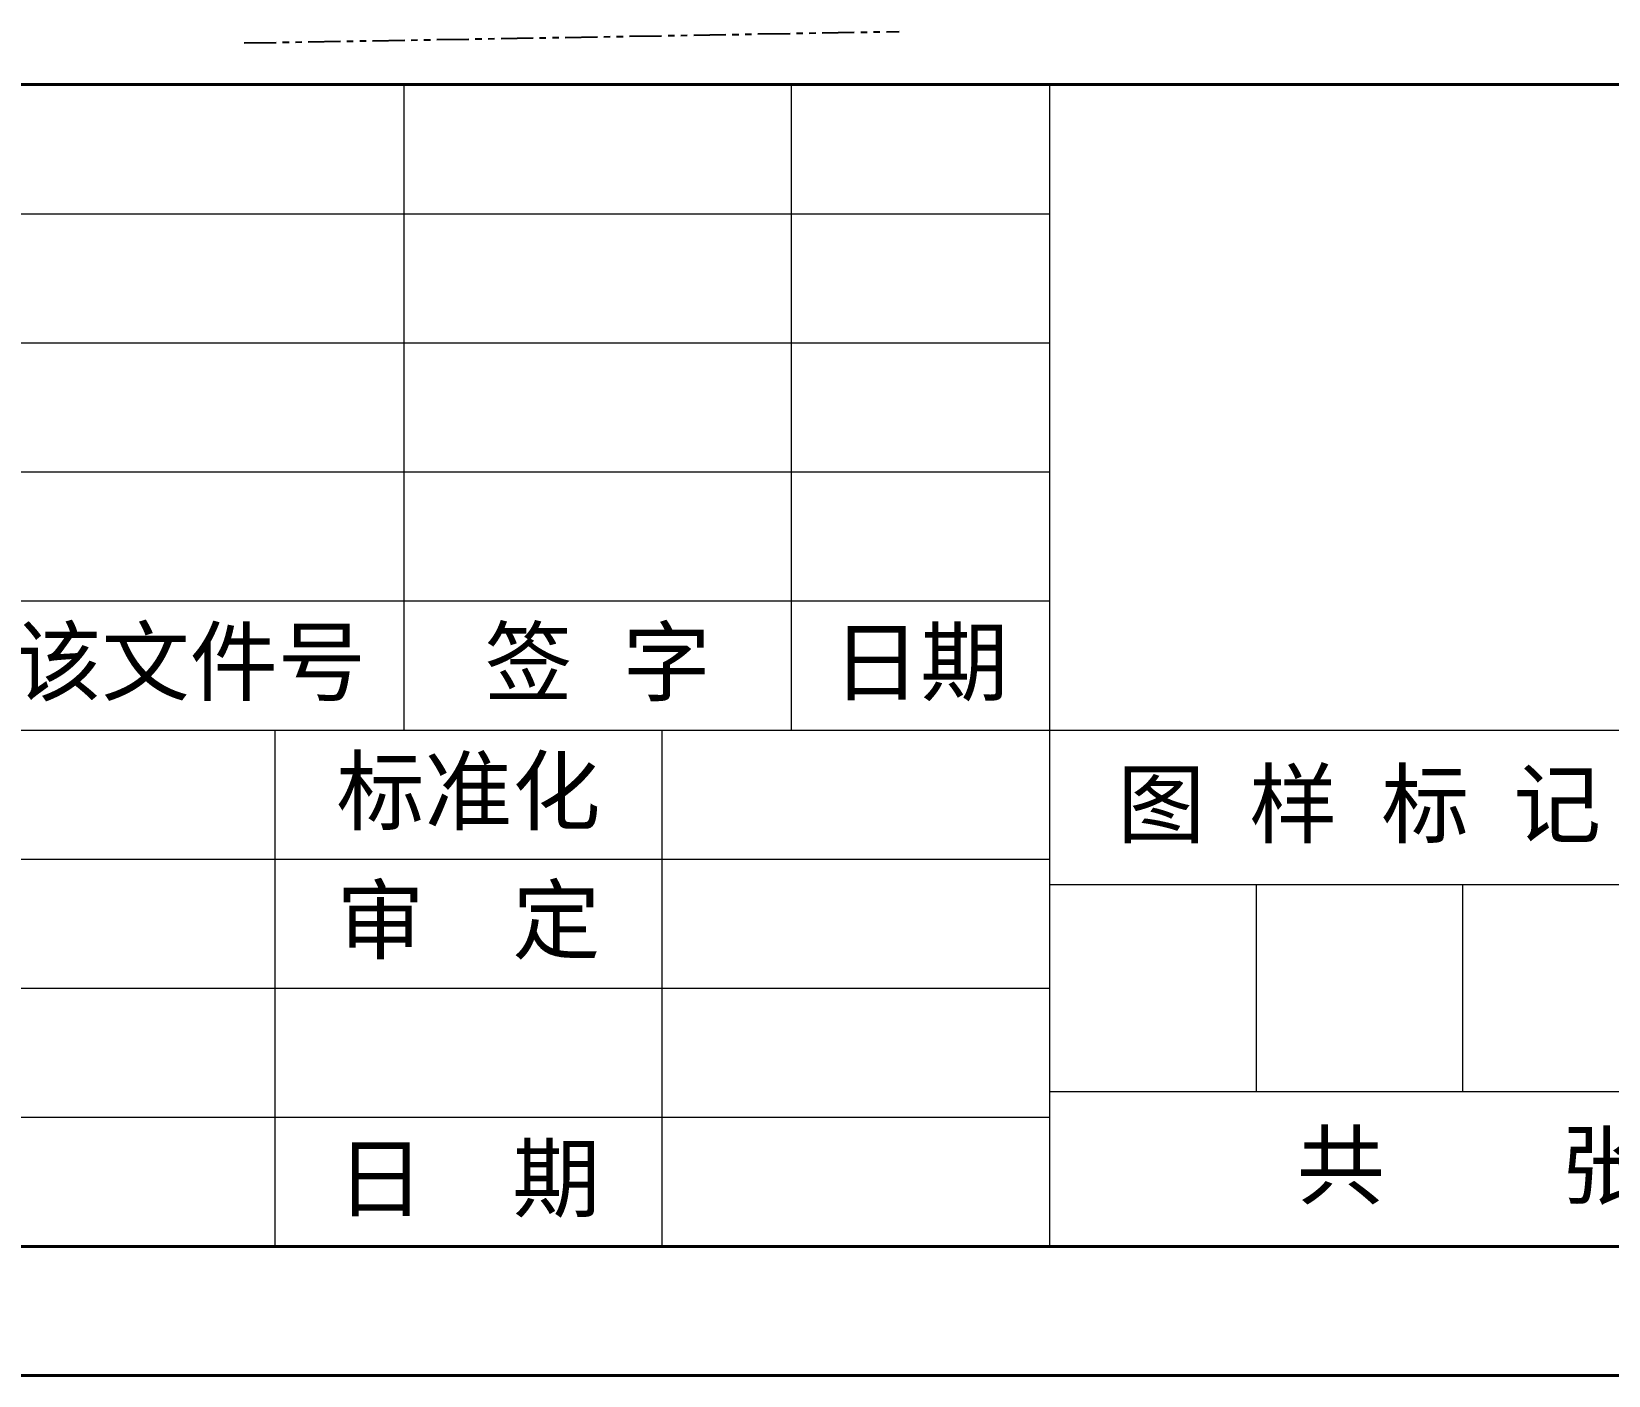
# Model space of a CAD drawing. Header units: millimetres. Extents: x 2085 to 4229, y 754 to 2271.
# Drawn here: x 3389.6 to 3701.4, y 754.5 to 1020.2 of the extents above; entities that cross this region are included whole.
import ezdxf

# ---------------------------------------------------------------- set-up
doc = ezdxf.new("R2010")
doc.units = ezdxf.units.MM
doc.linetypes.add('PHANTOM', pattern=[12.7, 6.35, -1.27, 1.27, -1.27, 1.27, -1.27])
for name, color, linetype, lineweight in [('AM_BOR', 7, 'Continuous', 50), ('文字', 7, 'Continuous', 13), ('粗实线', 7, 'Continuous', 40), ('细实线', 3, 'Continuous', 13)]:
    doc.layers.add(name, color=color, linetype=linetype, lineweight=lineweight)
doc.styles.get("Standard").update_dxf_attribs({"font": 'arial.ttf'})

# ---------------------------------------------------------------- blocks, each defined once
blk = doc.blocks.new('rA3')
at = {"layer": '粗实线'}
for p, q in [((748.384, 174.26), (568.384, 174.26)), ((358.384, 129.26), (748.384, 129.26)), ((333.384, 124.26), (753.384, 124.26))]:
    blk.add_line(p, q, dxfattribs=at)
at = {"layer": '细实线'}
for p, q in [((603.384, 174.26), (603.384, 149.26)), ((618.384, 174.26), (618.384, 149.26)), ((628.384, 174.26), (628.384, 129.26)), ((568.384, 169.26), (628.384, 169.26)), ((628.384, 169.26), (628.384, 129.26)), ((568.384, 164.26), (628.384, 164.26)), ((568.384, 159.26), (628.384, 159.26)), ((568.384, 154.26), (628.384, 154.26)), ((568.384, 149.26), (688.384, 149.26)), ((598.384, 149.26), (598.384, 129.26)), ((613.384, 129.26), (613.384, 149.26)), ((568.384, 144.26), (628.384, 144.26)), ((688.384, 143.26), (628.384, 143.26)), ((636.384, 143.26), (636.384, 135.26)), ((644.384, 143.26), (644.384, 135.26)), ((568.246, 139.26), (628.384, 139.26)), ((628.384, 135.26), (688.384, 135.26)), ((568.384, 134.26), (628.384, 134.26))]:
    blk.add_line(p, q, dxfattribs=at)
at = {"layer": '文字', "char_height": 2.5, "width": 72, "attachment_point": 5}
for s, insert in [('{\\fSimSun|b0|i0|c134|p2;更该文件号}', (593.384, 151.76)), ('{\\fSimSun|b0|i0|c134|p54;签}  {\\fSimSun|b0|i0|c134|p54;字}', (610.884, 151.76)), ('{\\fSimSun|b0|i0|c134|p54;日期}', (623.384, 151.76)), ('{\\fSimSun|b0|i0|c134|p2;标准化}', (605.884, 146.76)), ('{\\fSimSun|b0|i0|c134|p2;图 样 标 记}', (640.383, 146.26)), ('{\\fSimSun|b0|i0|c134|p2;审  定}', (605.884, 141.76)), ('{\\fSimSun|b0|i0|c134|p2;共    张        第    张}', (658.384, 132.26)), ('{\\fSimSun|b0|i0|c134|p2;日  期}', (605.884, 131.76))]:
    blk.add_mtext(s, dxfattribs=dict(at, insert=insert))

msp = doc.modelspace()

# ---------------------------------------------------------------- linework, layer by layer
at = {"color": 7, "linetype": 'PHANTOM', "lineweight": 25}
msp.add_line((3431.635, 1017.944), (3561.162, 1020.205), dxfattribs=at)

# ---------------------------------------------------------------- block references
at = {"layer": 'AM_BOR', "xscale": 5.104687500000001, "yscale": 5.104687500000001, "zscale": 5.104687500000001}
msp.add_blockref('rA3', (383.144, 120.157), dxfattribs=at)

doc.saveas('drawing.dxf')
